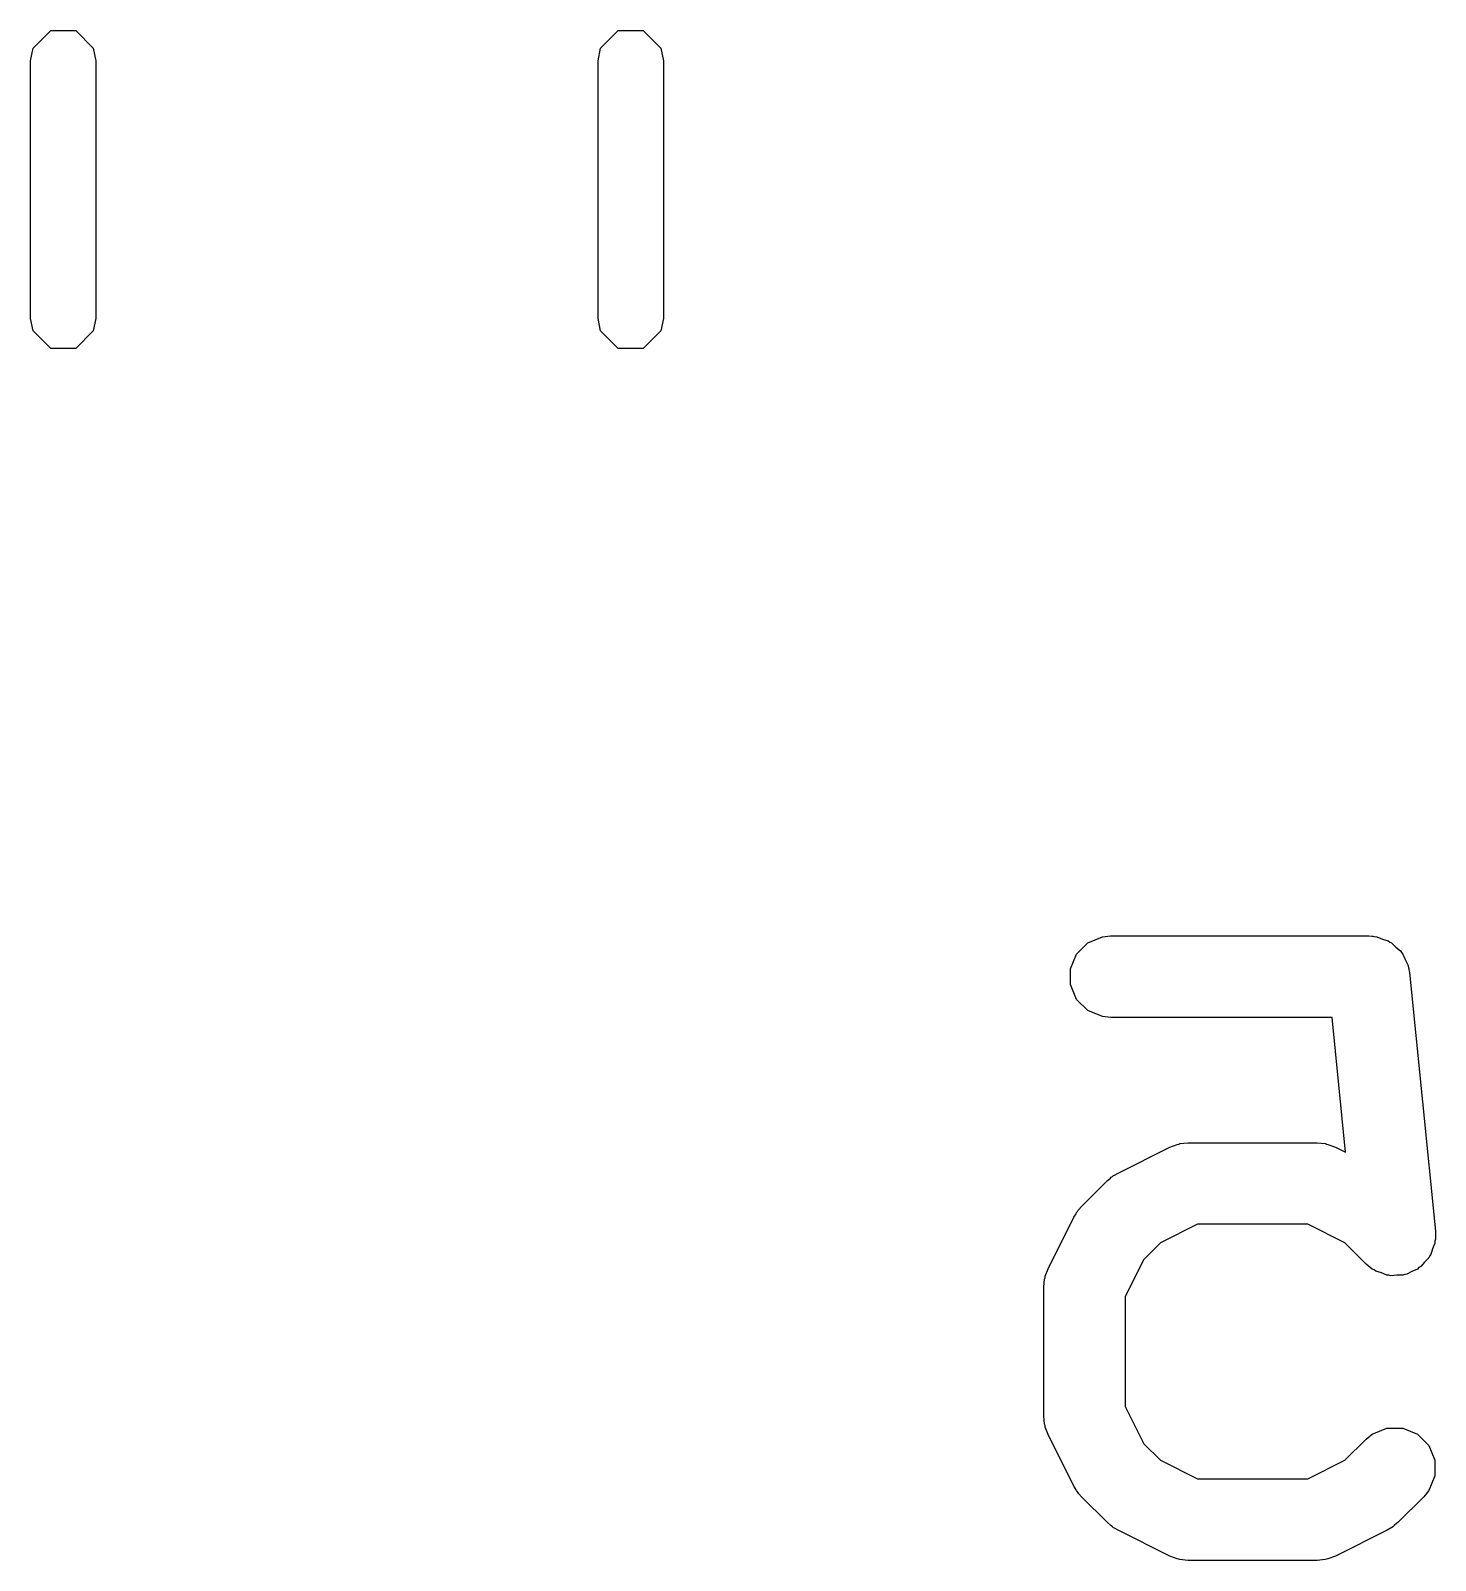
# Model space of a CAD drawing. Extents: x 3.99 to 8.09, y -5.39 to -1.7.
# Drawn here: x 6.4113 to 6.5132, y -2.9065 to -2.7956 of the extents above; entities that cross this region are included whole.
import ezdxf

# ---------------------------------------------------------------- set-up
doc = ezdxf.new("R2010")
doc.units = 0
doc.header["$MEASUREMENT"] = 0
doc.layers.add('BLACK', color=7, linetype='CONTINUOUS')

msp = doc.modelspace()

# ---------------------------------------------------------------- linework, layer by layer
at = {"layer": 'BLACK', "linetype": 'CONTINUOUS'}
for p, q in [((6.4115, -2.79684), (6.41278, -2.79556)), ((6.41278, -2.79556), (6.41459, -2.79556)), ((6.41459, -2.79556), (6.41586, -2.79684)), ((6.45264, -2.79684), (6.45392, -2.79556)), ((6.45392, -2.79556), (6.45573, -2.79556)), ((6.45573, -2.79556), (6.45701, -2.79684)), ((6.41132, -2.79775), (6.4115, -2.79684)), ((6.41586, -2.79684), (6.41604, -2.79775)), ((6.45246, -2.79775), (6.45264, -2.79684)), ((6.45701, -2.79684), (6.45719, -2.79775)), ((6.41132, -2.81643), (6.41132, -2.79775)), ((6.41604, -2.79775), (6.41604, -2.81643)), ((6.45246, -2.81643), (6.45246, -2.79775)), ((6.45719, -2.79775), (6.45719, -2.81643)), ((6.4115, -2.81733), (6.41132, -2.81643)), ((6.41278, -2.81861), (6.4115, -2.81733)), ((6.41586, -2.81733), (6.41459, -2.81861)), ((6.41604, -2.81643), (6.41586, -2.81733)), ((6.45264, -2.81733), (6.45246, -2.81643)), ((6.45392, -2.81861), (6.45264, -2.81733)), ((6.45701, -2.81733), (6.45573, -2.81861)), ((6.45719, -2.81643), (6.45701, -2.81733)), ((6.41459, -2.81861), (6.41278, -2.81861)), ((6.45573, -2.81861), (6.45392, -2.81861)), ((6.48714, -2.86253), (6.48795, -2.86171)), ((6.48795, -2.86171), (6.48902, -2.86127)), ((6.48902, -2.86127), (6.4896, -2.86121)), ((6.4896, -2.86121), (6.50834, -2.86121)), ((6.50834, -2.86121), (6.50856, -2.86123)), ((6.50856, -2.86123), (6.50863, -2.86123)), ((6.50863, -2.86123), (6.5087, -2.86125)), ((6.5087, -2.86125), (6.50892, -2.86127)), ((6.50892, -2.86127), (6.50932, -2.86144)), ((6.50932, -2.86144), (6.50973, -2.86156)), ((6.50973, -2.86156), (6.50985, -2.86165)), ((6.50985, -2.86165), (6.50998, -2.86171)), ((6.50998, -2.86171), (6.51029, -2.86202)), ((6.4867, -2.86359), (6.48714, -2.86253)), ((6.51029, -2.86202), (6.51062, -2.86229)), ((6.51062, -2.86229), (6.51069, -2.86242)), ((6.51069, -2.86242), (6.5108, -2.86253)), ((6.5108, -2.86253), (6.51096, -2.86292)), ((6.51096, -2.86292), (6.51117, -2.8633)), ((6.4867, -2.86474), (6.4867, -2.86359)), ((6.51117, -2.8633), (6.51121, -2.86352)), ((6.51121, -2.86352), (6.51124, -2.86359)), ((6.51124, -2.86359), (6.51124, -2.86366)), ((6.51124, -2.86366), (6.51128, -2.86387)), ((6.51128, -2.86387), (6.51316, -2.88262)), ((6.48714, -2.86581), (6.4867, -2.86474)), ((6.48795, -2.86662), (6.48714, -2.86581)), ((6.48902, -2.86706), (6.48795, -2.86662)), ((6.4896, -2.86712), (6.48902, -2.86706)), ((6.50567, -2.86712), (6.4896, -2.86712)), ((6.50665, -2.87689), (6.50567, -2.86712)), ((6.49455, -2.87631), (6.49464, -2.87627)), ((6.49464, -2.87627), (6.49522, -2.87621)), ((6.49522, -2.87621), (6.50459, -2.87621)), ((6.50459, -2.87621), (6.50517, -2.87627)), ((6.50517, -2.87627), (6.50527, -2.87631)), ((6.49015, -2.8784), (6.4939, -2.87652)), ((6.4939, -2.87652), (6.49444, -2.87632)), ((6.49444, -2.87632), (6.49455, -2.87631)), ((6.50527, -2.87631), (6.50537, -2.87632)), ((6.50537, -2.87632), (6.50591, -2.87652)), ((6.50591, -2.87652), (6.50665, -2.87689)), ((6.4899, -2.87855), (6.49015, -2.8784)), ((6.48751, -2.88083), (6.48938, -2.87895)), ((6.48938, -2.87895), (6.48961, -2.87877)), ((6.48961, -2.87877), (6.48966, -2.87871)), ((6.48966, -2.87871), (6.48975, -2.87865)), ((6.48975, -2.87865), (6.48983, -2.87858)), ((6.48983, -2.87858), (6.4899, -2.87855)), ((6.48508, -2.88534), (6.48695, -2.88159)), ((6.48695, -2.88159), (6.48711, -2.88135)), ((6.48711, -2.88135), (6.48714, -2.88127)), ((6.48714, -2.88127), (6.48721, -2.88119)), ((6.48721, -2.88119), (6.48726, -2.8811)), ((6.48726, -2.8811), (6.48732, -2.88105)), ((6.48732, -2.88105), (6.48751, -2.88083)), ((6.49592, -2.88212), (6.49322, -2.88347)), ((6.5039, -2.88212), (6.49592, -2.88212)), ((6.50659, -2.88347), (6.5039, -2.88212)), ((6.51316, -2.88262), (6.51316, -2.8832)), ((6.49322, -2.88347), (6.49202, -2.88466)), ((6.50813, -2.885), (6.50659, -2.88347)), ((6.51295, -2.88389), (6.51282, -2.8843)), ((6.51311, -2.88349), (6.51295, -2.88389)), ((6.51316, -2.8832), (6.51311, -2.88334)), ((6.51311, -2.88334), (6.51311, -2.88349)), ((6.49202, -2.88466), (6.49067, -2.88736)), ((6.50858, -2.88537), (6.50813, -2.885)), ((6.51237, -2.88486), (6.51209, -2.88519)), ((6.51267, -2.88455), (6.51237, -2.88486)), ((6.51273, -2.88442), (6.51267, -2.88455)), ((6.51282, -2.8843), (6.51273, -2.88442)), ((6.48477, -2.88666), (6.48482, -2.88609)), ((6.48482, -2.88609), (6.48486, -2.88599)), ((6.48486, -2.88599), (6.48487, -2.88588)), ((6.48487, -2.88588), (6.48508, -2.88534)), ((6.50871, -2.88543), (6.50858, -2.88537)), ((6.50883, -2.88552), (6.50871, -2.88543)), ((6.50924, -2.88564), (6.50883, -2.88552)), ((6.50964, -2.88581), (6.50924, -2.88564)), ((6.50979, -2.88581), (6.50964, -2.88581)), ((6.50993, -2.88585), (6.50979, -2.88581)), ((6.51036, -2.88581), (6.50993, -2.88585)), ((6.51079, -2.88581), (6.51036, -2.88581)), ((6.51093, -2.88575), (6.51079, -2.88581)), ((6.51108, -2.88574), (6.51093, -2.88575)), ((6.51146, -2.88553), (6.51108, -2.88574)), ((6.51186, -2.88537), (6.51146, -2.88553)), ((6.51196, -2.88526), (6.51186, -2.88537)), ((6.51209, -2.88519), (6.51196, -2.88526)), ((6.48477, -2.89604), (6.48477, -2.88666)), ((6.49067, -2.88736), (6.49067, -2.89534)), ((6.48482, -2.89661), (6.48477, -2.89604)), ((6.49067, -2.89534), (6.49202, -2.89804)), ((6.48486, -2.89671), (6.48482, -2.89661)), ((6.48487, -2.89682), (6.48486, -2.89671)), ((6.48508, -2.89736), (6.48487, -2.89682)), ((6.48695, -2.90111), (6.48508, -2.89736)), ((6.50813, -2.8977), (6.50858, -2.89733)), ((6.50858, -2.89733), (6.50964, -2.89689)), ((6.50964, -2.89689), (6.51079, -2.89689)), ((6.51079, -2.89689), (6.51186, -2.89733)), ((6.51186, -2.89733), (6.51267, -2.89815)), ((6.49202, -2.89804), (6.49322, -2.89923)), ((6.50659, -2.89923), (6.50813, -2.8977)), ((6.51267, -2.89815), (6.51311, -2.89921)), ((6.49322, -2.89923), (6.49592, -2.90058)), ((6.5039, -2.90058), (6.50659, -2.89923)), ((6.51311, -2.89921), (6.51311, -2.90036)), ((6.49592, -2.90058), (6.5039, -2.90058)), ((6.51311, -2.90036), (6.51267, -2.90143)), ((6.48711, -2.90136), (6.48695, -2.90111)), ((6.48714, -2.90143), (6.48711, -2.90136)), ((6.48721, -2.90151), (6.48714, -2.90143)), ((6.48726, -2.9016), (6.48721, -2.90151)), ((6.48732, -2.90165), (6.48726, -2.9016)), ((6.48751, -2.90187), (6.48732, -2.90165)), ((6.51267, -2.90143), (6.51231, -2.90187)), ((6.48938, -2.90375), (6.48751, -2.90187)), ((6.51231, -2.90187), (6.51043, -2.90375)), ((6.48961, -2.90394), (6.48938, -2.90375)), ((6.48966, -2.90399), (6.48961, -2.90394)), ((6.48975, -2.90405), (6.48966, -2.90399)), ((6.51015, -2.90399), (6.51006, -2.90405)), ((6.5102, -2.90394), (6.51015, -2.90399)), ((6.51043, -2.90375), (6.5102, -2.90394)), ((6.48983, -2.90412), (6.48975, -2.90405)), ((6.4899, -2.90415), (6.48983, -2.90412)), ((6.49015, -2.9043), (6.4899, -2.90415)), ((6.4939, -2.90618), (6.49015, -2.9043)), ((6.50966, -2.9043), (6.50591, -2.90618)), ((6.50991, -2.90415), (6.50966, -2.9043)), ((6.50998, -2.90412), (6.50991, -2.90415)), ((6.51006, -2.90405), (6.50998, -2.90412)), ((6.49444, -2.90638), (6.4939, -2.90618)), ((6.50591, -2.90618), (6.50537, -2.90638)), ((6.49455, -2.90639), (6.49444, -2.90638)), ((6.49464, -2.90643), (6.49455, -2.90639)), ((6.49522, -2.90649), (6.49464, -2.90643)), ((6.50459, -2.90649), (6.49522, -2.90649)), ((6.50517, -2.90643), (6.50459, -2.90649)), ((6.50527, -2.90639), (6.50517, -2.90643)), ((6.50537, -2.90638), (6.50527, -2.90639))]:
    msp.add_line(p, q, dxfattribs=at)

doc.saveas('drawing.dxf')
